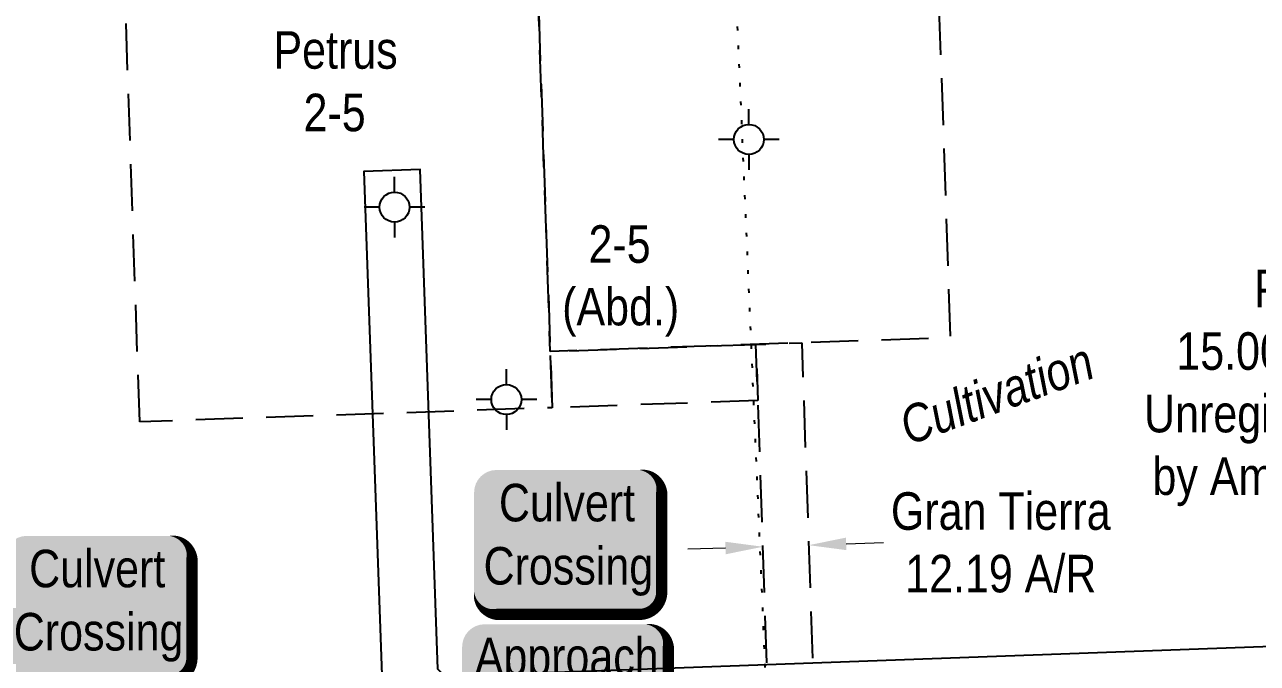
# Model space of a CAD drawing. Extents: x 665644 to 689199, y 5825051 to 5844826.
# Drawn here: x 666566.8 to 666895.3, y 5828623 to 5828793.3 of the extents above; entities that cross this region are included whole.
import ezdxf
from ezdxf.enums import TextEntityAlignment as Align

# ---------------------------------------------------------------- set-up
doc = ezdxf.new("R2010")
doc.units = 0
doc.header["$LTSCALE"] = 5
doc.header["$PDSIZE"] = 0.5
doc.linetypes.add('foc-ACCESSROAD', pattern=[3.75, 2.5, -1.25])
doc.linetypes.add('foc-TOPO', pattern=[1, 0.2, -0.8])
doc.layers.get('Defpoints').update_dxf_attribs({"color": 9})
for name, color, linetype in [('CG-NOTES', 7, 'Continuous'), ('F-AR', 190, 'foc-ACCESSROAD'), ('F-RW', 190, 'Continuous'), ('F-WS', 190, 'foc-ACCESSROAD'), ('F-WS-S', 190, 'Continuous'), ('T-GENERAL', 48, 'foc-TOPO')]:
    doc.layers.add(name, color=color, linetype=linetype)
for name, color, linetype, lineweight in [('F-AR-T', 190, 'Continuous', 9), ('F-RW-T', 190, 'Continuous', 9), ('F-WS-T', 190, 'Continuous', 9), ('T-TEXT', 48, 'Continuous', 18)]:
    doc.layers.add(name, color=color, linetype=linetype, lineweight=lineweight)
doc.styles.add('175L', font='ARIALN.TTF', dxfattribs={"height": 20})
doc.styles.add('80', font='ARIALN.TTF', dxfattribs={"height": 10})
doc.styles.add('80CG', font='ARIALN.TTF', dxfattribs={"height": 10})
doc.styles.add('80LS', font='ARIALNI.TTF', dxfattribs={"height": 10})
doc.dimstyles.new('Compass 5 000', dxfattribs={"dimscale": 5, "dimtxt": 9, "dimasz": 2, "dimexe": 0.2, "dimexo": 0.0625, "dimgap": 0.5, "dimtad": 0, "dimtih": 1, "dimtoh": 1, "dimzin": 0, "dimdsep": 46, "dimtxsty": '80CG', "dimcen": 0.1, "dimse1": 1, "dimse2": 1, "dimclrd": 256, "dimclrt": 256, "dimaunit": 1, "dimadec": 4, "dimazin": 0, "dimtfac": 0.06, "dimtofl": 0, "dimtmove": 0, "dimatfit": 1, "dimfxl": 0.2, "dimtolj": 1, "dimtzin": 0, "dimlwd": -1, "dimarcsym": 0})

# ---------------------------------------------------------------- blocks, each defined once
blk = doc.blocks.new('*U1229')
h = blk.add_hatch(color=254)
edge = h.paths.add_edge_path()
edge.add_line((-19, -20), (19, -20))
edge.add_arc((19, -14), 6, 270, 360)
edge.add_line((25, -14), (25, 12.5))
edge.add_arc((19, 12.5), 6, 0, 90)
edge.add_line((19, 18.5), (-19, 18.5))
edge.add_arc((-19, 12.5), 6, 90, 180)
edge.add_line((-25, 12.5), (-25, -14))
edge.add_arc((-19, -14), 6, 180, 270)
at = {"color": 160, "flags": 128}
blk.add_lwpolyline([(-19, -20, 3, 3, 0), (19, -20, 3, 3, 0.414214), (25, -14, 3, 3, 0), (25, 12.5, 3, 0, 0.414214), (19, 18.5, 0, 0, 0), (-19, 18.5, 0, 0, 0.414214), (-25, 12.5, 0, 0, 0), (-25, -14, 0, 3, 0.414214)], format="xyseb", close=True, dxfattribs=at)
at = {"color": 160, "style": '80'}
blk.add_attdef('ENTER_TEXT_001', (-26.85, -4.92), '', height=10, dxfattribs=at)
blk = doc.blocks.new('*U2168')
h = blk.add_hatch(color=59)
edge = h.paths.add_edge_path()
edge.add_line((-21.5, -20), (21.5, -20))
edge.add_arc((21.5, -14), 6, 270, 360)
edge.add_line((27.5, -14), (27.5, 12.5))
edge.add_arc((21.5, 12.5), 6, 0, 90)
edge.add_line((21.5, 18.5), (-21.5, 18.5))
edge.add_arc((-21.5, 12.5), 6, 90, 180)
edge.add_line((-27.5, 12.5), (-27.5, -14))
edge.add_arc((-21.5, -14), 6, 180, 270)
at = {"color": 1, "flags": 128}
blk.add_lwpolyline([(-21.5, -20, 3, 3, 0), (21.5, -20, 3, 3, 0.414214), (27.5, -14, 3, 3, 0), (27.5, 12.5, 3, 0, 0.414214), (21.5, 18.5, 0, 0, 0), (-21.5, 18.5, 0, 0, 0.414214), (-27.5, 12.5, 0, 0, 0), (-27.5, -14, 0, 3, 0.414214)], format="xyseb", close=True, dxfattribs=at)
blk.add_lwpolyline([(59.83, -54.74, 0, 7.5, 0), (0, 0, 0, 0, 0)], format="xyseb", dxfattribs=at)
at = {"color": 1, "style": '80'}
blk.add_attdef('ENTER_TEXT_001', (-35.99, -5), '', height=10, dxfattribs=at)
blk = doc.blocks.new('*D2195')
at = {"layer": 'Defpoints', "color": 0, "transparency": 16777216}
for p in [(666763.5, 5828655.41), (666775.69, 5828655.83), (666775.73, 5828654.52)]:
    blk.add_point(p, dxfattribs=at)
at = {"layer": 'F-AR-T', "transparency": 16777216}
for p, q in [((666753.55, 5828653.76), (666743.56, 5828653.42)), ((666785.72, 5828654.86), (666795.72, 5828655.21))]:
    blk.add_line(p, q, dxfattribs=at)
for points in [[(666753.5, 5828655.43), (666753.61, 5828652.09), (666763.55, 5828654.1)], [(666785.67, 5828656.53), (666785.78, 5828653.2), (666775.73, 5828654.52)]]:
    blk.add_solid(points, dxfattribs=at)
at = {"layer": 'F-AR-T', "transparency": 16777216, "insert": (666826.93, 5828655.21), "char_height": 10, "attachment_point": 5, "style": '80CG'}
blk.add_mtext('\\A1;Gran Tierra\\P12.19 A/R', dxfattribs=at)
blk = doc.blocks.new('*D2288')
at = {"layer": 'Defpoints', "color": 0, "transparency": 16777216}
for p in [(666970.89, 5828630.14), (666883.83, 5828626.96), (666884.37, 5828611.97)]:
    blk.add_point(p, dxfattribs=at)
at = {"layer": 'F-RW-T', "transparency": 16777216}
for p, q in [((666968.47, 5828696.42), (666958.47, 5828696.42)), ((666970.53, 5828640.13), (666968.47, 5828696.42)), ((666971.81, 5828605.15), (666972.17, 5828595.16))]:
    blk.add_line(p, q, dxfattribs=at)
for points in [[(666972.19, 5828640.19), (666968.86, 5828640.07), (666970.89, 5828630.14)], [(666973.47, 5828605.22), (666970.14, 5828605.09), (666971.44, 5828615.15)]]:
    blk.add_solid(points, dxfattribs=at)
at = {"layer": 'F-RW-T', "transparency": 16777216, "insert": (666910.97, 5828696.42), "char_height": 10, "attachment_point": 5, "style": '80CG'}
blk.add_mtext('\\A1;Petrus\\P15.00 P/L R/W\\PUnregistered Plan\\Pby Amar Surveys', dxfattribs=at)
blk = doc.blocks.new('GABD')
for p, q in [((0, 0.808), (0, 1.616)), ((-0.808, 0), (-1.616, 0)), ((1.616, 0), (0.808, 0)), ((0, -0.808), (0, -1.616))]:
    blk.add_line(p, q)
blk.add_circle((0, 0), 0.8)

msp = doc.modelspace()

# ---------------------------------------------------------------- linework, layer by layer
at = {"layer": 'F-AR', "flags": 128}
for points in [[(666762.21, 5828693.047), (666707.382, 5828691.164), (666706.868, 5828706.155), (666761.695, 5828708.038)], [(666766.539, 5828566.951), (666761.695, 5828708.038), (666773.878, 5828708.456), (666778.722, 5828567.369)]]:
    msp.add_lwpolyline(points, close=True, dxfattribs=at)
at = {"layer": 'F-RW', "flags": 128}
msp.add_lwpolyline([(667087.099, 5828578.421), (667085.798, 5828614.728), (667068.048, 5828633.686), (666678.952, 5828619.477), (666676.925, 5828621.482), (666672.159, 5828754.665), (666657.169, 5828754.129), (666662.147, 5828614.999), (666673.018, 5828604.25), (667061.768, 5828618.446), (667071.009, 5828608.576), (667072.109, 5828577.885)], dxfattribs=at)
at = {"layer": 'F-WS', "flags": 128}
for points in [[(666809.824, 5828816.433), (666813.485, 5828709.816), (666706.868, 5828706.155), (666703.207, 5828812.773)], [(666597.447, 5828687.39), (666593.672, 5828797.325), (666703.608, 5828801.099), (666707.382, 5828691.164)]]:
    msp.add_lwpolyline(points, close=True, dxfattribs=at)
at = {"layer": 'T-GENERAL', "flags": 128}
msp.add_lwpolyline([(666766.539, 5828566.951), (666752.733, 5828887.114)], dxfattribs=at)

# ---------------------------------------------------------------- block references
at = {"layer": 'CG-NOTES'}
ref = msp.add_blockref('*U1229', (666711.569, 5828656.066), dxfattribs=dict(at, xscale=1.000119014162687, yscale=1.000119014162687, zscale=1.000119014162687))
ref.add_attrib('ENTER_TEXT_001', 'Culvert', (666693.187, 5828660.87), dxfattribs={"layer": '0', "color": 160, "height": 10.0012, "style": '80'})
ref.add_attrib('ENTER_TEXT_002', 'Crossing', (666689.091, 5828644.024), dxfattribs={"layer": '0', "color": 160, "height": 10.0012, "style": '80'})
ref = msp.add_blockref('*U1229', (666586.365, 5828638.493), dxfattribs=dict(at, xscale=1.000119014162687, yscale=1.000119014162687, zscale=1.000119014162687))
ref.add_attrib('ENTER_TEXT_001', 'Culvert', (666567.982, 5828643.296), dxfattribs={"layer": '0', "color": 160, "height": 10.0012, "style": '80'})
ref.add_attrib('ENTER_TEXT_002', 'Crossing', (666563.886, 5828626.45), dxfattribs={"layer": '0', "color": 160, "height": 10.0012, "style": '80'})
ref = msp.add_blockref('*U2168', (666710.855, 5828614.953), dxfattribs=dict(at, xscale=0.9990699345404985, yscale=0.9990699345404985, zscale=0.9990699345404985))
ref.add_attrib('ENTER_TEXT_001', 'Approach', (666686.754, 5828619.84), dxfattribs={"layer": '0', "color": 1, "height": 9.9907, "style": '80'})
ref.add_attrib('ENTER_TEXT_002', 'Crossing', (666688.4, 5828603.012), dxfattribs={"layer": '0', "color": 1, "height": 9.9907, "style": '80'})
at = {"layer": 'F-WS-S', "xscale": 5.000000000000001, "yscale": 5.000000000000001, "zscale": 5.000000000000001}
for p in [(666759.788, 5828762.659), (666665.359, 5828744.622), (666695.165, 5828693.345)]:
    msp.add_blockref('GABD', p, dxfattribs=at)

# ---------------------------------------------------------------- texts
at = {"layer": 'F-WS-T', "char_height": 10, "attachment_point": 1, "style": '175L'}
for s, width, insert in [('\\pi10.297;Petrus\\P\\pi18.312;2-5', 52.3818, (666622.803, 5828791.523)), ('\\pi8.0036;2-5\\P\\pi0.97769;(Abd.)', 31.76439, (666709.057, 5828739.781))]:
    msp.add_mtext_dynamic_manual_height_columns(s, width=width, gutter_width=100, heights=[0], dxfattribs=dict(at, insert=insert))
at = {"layer": 'T-TEXT', "style": '80LS'}
msp.add_text('Cultivation', height=10, rotation=20, dxfattribs=at).set_placement((666825.814, 5828694.946), align=Align.MIDDLE_CENTER)

# ---------------------------------------------------------------- dimensions: what is measured, and where the dimension line sits
at = {"layer": 'F-AR-T'}
dim = msp.add_aligned_dim(p1=(666763.502, 5828655.41), p2=(666775.685, 5828655.828), distance=-1.307, text='Gran Tierra\\P12.19 A/R', dimstyle='Compass 5 000', dxfattribs=at)
dim.commit()
dim.dimension.update_dxf_attribs({"geometry": '*D2195', "text_midpoint": (666826.932, 5828655.208)})
at = {"layer": 'F-RW-T', "color": 3}
dim = msp.add_linear_dim(base=(666970.893, 5828630.138), p1=(666884.373, 5828611.968), p2=(666883.826, 5828626.958), angle=92.09136, text='Petrus\\P15.00 P/L R/W\\PUnregistered Plan\\Pby Amar Surveys', dimstyle='Compass 5 000', dxfattribs=at)
dim.commit()
dim.dimension.update_dxf_attribs({"geometry": '*D2288', "text_midpoint": (666910.969, 5828696.425), "dimtype": 161})

doc.saveas('drawing.dxf')
